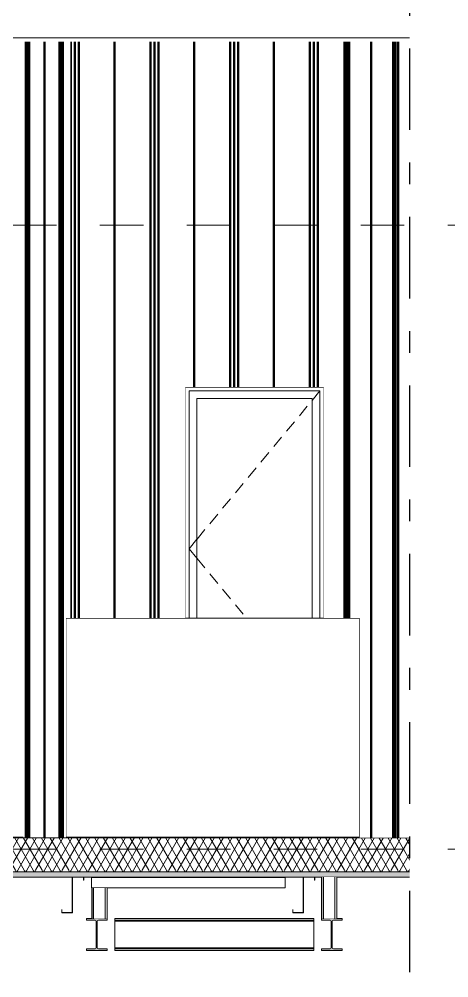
# Model space of a CAD drawing. Header units: millimetres. Extents: x -48147 to 1468943, y -496296 to 18123.
# Drawn here: x 1404890 to 1407679, y -479980 to -473757 of the extents above; entities that cross this region are included whole.
import ezdxf

# ---------------------------------------------------------------- set-up
doc = ezdxf.new("R2010")
doc.units = ezdxf.units.MM
doc.header["$MEASUREMENT"] = 0
for name, pattern in [('Dashed', [2822.222233, 1411.111116, -1411.111116]), ('Double Dashed', [1093.611073, 529.166651, -211.666656, 141.111112, -211.666656]), ('Wipeout_Contour', [1000, 0, -1000])]:
    doc.linetypes.add(name, pattern=pattern)
for name, color, linetype, lineweight, true_color in [('0_Pen_No__105', 7, 'Continuous', 15, 0xa6a6a6), ('A-20-M_Roof_Pen_No__53', 7, 'Continuous', 35, 0x444444), ('New_A-20-M_Roof_Pen_No__149', 7, 'Continuous', 0, 0x2a2a2a), ('New_A-20-M_Roof_Pen_No__81', 7, 'Continuous', 20, 0x6a6a6a)]:
    doc.layers.add(name, color=color, linetype=linetype, lineweight=lineweight, true_color=true_color)
for name, color, linetype in [('A-20-M_Roof', 7, 'Continuous'), ('A-20-M_Roof_Accessory', 7, 'Continuous'), ('A-95-M_Elevation Hatch', 7, 'Continuous'), ('A-95-P_Drawing', 7, 'Continuous'), ('New_A-20-M_Roof', 7, 'Continuous'), ('New_A-25-M_Wall_Ext', 7, 'Continuous'), ('New_ArchiCAD Windows', 7, 'Continuous'), ('S-280-M_COLUMN.IFC Import', 7, 'Continuous'), ('S-280-M_STRUCT_FRAME.IFC Import', 7, 'Continuous')]:
    doc.layers.add(name, color=color, linetype=linetype)
for name, color, linetype, lineweight in [('A-20-M_Roof_Accessory_Pen_No__89', 8, 'Continuous', 20), ('A-20-M_Roof_Pen_No__85', 8, 'Continuous', 20), ('A-95-M_Elevation Hatch_Pen_No__22', 8, 'Continuous', 50), ('A-95-P_Drawing_Pen_No__194', 7, 'Continuous', 25), ('New_A-20-M_Roof_Pen_No__4', 7, 'Continuous', 20), ('New_A-20-M_Roof_Pen_No__85', 8, 'Continuous', 20), ('New_A-25-M_Wall_Ext_Pen_No__87', 8, 'Continuous', 20), ('New_ArchiCAD Windows_Pen_No__101', 252, 'Continuous', 15), ('New_ArchiCAD Windows_Pen_No__3', 7, 'Continuous', 18), ('New_ArchiCAD Windows_Pen_No__87', 8, 'Continuous', 20), ('S-280-M_COLUMN.IFC Import_Pen_No__88', 8, 'Continuous', 20), ('S-280-M_STRUCT_FRAME.IFC Import_Pen_No__1', 7, 'Continuous', 13), ('S-280-M_STRUCT_FRAME.IFC Import_Pen_No__160', 5, 'Continuous', 200), ('S-280-M_STRUCT_FRAME.IFC Import_Pen_No__90', 8, 'Continuous', 20)]:
    doc.layers.add(name, color=color, linetype=linetype, lineweight=lineweight)
pattern_1 = [(60, (1411454.48, -491295.517), (-43.30127, 25), []), (120, (1411454.48, -491295.517), (43.30127, 25), [])]

# ---------------------------------------------------------------- blocks, each defined once
blk = doc.blocks.new('Section Elem_175_1', base_point=(1411454.5, -491295.5))
at = {"layer": 'New_A-25-M_Wall_Ext_Pen_No__87', "linetype": 'Continuous'}
blk.add_line((1393118.5, -473878.3), (1411385.1, -473878.3), dxfattribs=at)
blk = doc.blocks.new('Section Elem_180_1', base_point=(1411454.5, -491295.5))
at = {"color": 254, "linetype": 'Wipeout_Contour', "lineweight": 0, "ltscale": 5938664.86494495}
blk.add_wipeout([(1405992.6, -476195.5), (1405967.6, -476195.5), (1405967.6, -477645.5), (1405992.6, -477645.5)], dxfattribs=at).dxf.layer = 'New_ArchiCAD Windows'
at = {"color": 254, "linetype": 'Wipeout_Contour', "lineweight": 0, "ltscale": 5941979.474259205}
blk.add_wipeout([(1406867.6, -476195.5), (1406842.6, -476195.5), (1406842.6, -477645.5), (1406867.6, -477645.5)], dxfattribs=at).dxf.layer = 'New_ArchiCAD Windows'
at = {"color": 254, "linetype": 'Wipeout_Contour', "lineweight": 0, "ltscale": 11878733.93683069}
blk.add_wipeout([(1406842.6, -476195.5), (1406867.6, -476195.5), (1406867.6, -476145.5), (1405967.6, -476145.5), (1405967.6, -476195.5), (1405992.6, -476195.5), (1405992.6, -476170.5), (1406842.6, -476170.5)], dxfattribs=at).dxf.layer = 'New_ArchiCAD Windows'
at = {"color": 254, "linetype": 'Wipeout_Contour', "lineweight": 0, "ltscale": 5938822.954982701}
blk.add_wipeout([(1406042.6, -476220.5), (1405992.6, -476220.5), (1405992.6, -477645.5), (1406042.6, -477645.5)], dxfattribs=at).dxf.layer = 'New_ArchiCAD Windows'
at = {"color": 254, "linetype": 'Wipeout_Contour', "lineweight": 0, "ltscale": 5941853.446785806}
blk.add_wipeout([(1406792.6, -476220.5), (1406792.6, -477645.5), (1406842.6, -477645.5), (1406842.6, -476220.5)], dxfattribs=at).dxf.layer = 'New_ArchiCAD Windows'
at = {"color": 254, "linetype": 'Wipeout_Contour', "lineweight": 0, "ltscale": 8909102.641893156}
blk.add_wipeout([(1406842.6, -476170.5), (1405992.6, -476170.5), (1405992.6, -476220.5), (1406042.6, -476220.5), (1406792.6, -476220.5), (1406842.6, -476220.5)], dxfattribs=at).dxf.layer = 'New_ArchiCAD Windows'
at = {"layer": 'New_ArchiCAD Windows_Pen_No__101', "linetype": 'Continuous'}
for p, q in [((1405992.6, -476220.5), (1405992.6, -476170.5)), ((1405992.6, -476170.5), (1406842.6, -476170.5)), ((1406842.6, -476170.5), (1406842.6, -476220.5)), ((1405992.6, -477645.5), (1405992.6, -476220.5)), ((1406842.6, -476220.5), (1406842.6, -477645.5))]:
    blk.add_line(p, q, dxfattribs=at)
at = {"layer": 'New_ArchiCAD Windows_Pen_No__87', "linetype": 'Continuous'}
for p, q in [((1405967.6, -477645.5), (1405967.6, -476145.5)), ((1405967.6, -476145.5), (1406867.6, -476145.5)), ((1406867.6, -476145.5), (1406867.6, -477645.5))]:
    blk.add_line(p, q, dxfattribs=at)
at = {"color": 254, "linetype": 'Wipeout_Contour', "lineweight": 0, "ltscale": 5940338.198209574}
blk.add_wipeout([(1406792.6, -476220.5), (1406042.6, -476220.5), (1406042.6, -477645.5), (1406792.6, -477645.5)], dxfattribs=at).dxf.layer = 'New_ArchiCAD Windows'
at = {"layer": 'New_ArchiCAD Windows_Pen_No__101', "linetype": 'Continuous'}
for p, q in [((1406042.6, -476220.5), (1406042.6, -477645.5)), ((1406792.6, -476220.5), (1406042.6, -476220.5)), ((1406792.6, -477645.5), (1406792.6, -476220.5))]:
    blk.add_line(p, q, dxfattribs=at)
at = {"layer": 'New_ArchiCAD Windows_Pen_No__3', "linetype": 'Continuous'}
for p, q in [((1406842.6, -476170.5), (1406791.6, -476232.1)), ((1406759.6, -476270.6), (1406708.6, -476332.2)), ((1406676.7, -476370.7), (1406625.6, -476432.2)), ((1406593.7, -476470.7), (1406542.6, -476532.3)), ((1406510.7, -476570.8), (1406459.6, -476632.4)), ((1406427.7, -476670.9), (1406376.6, -476732.4)), ((1406344.7, -476770.9), (1406293.7, -476832.5)), ((1406261.7, -476871), (1406210.7, -476932.6)), ((1406178.8, -476971.1), (1406127.7, -477032.6)), ((1406095.8, -477071.1), (1406044.7, -477132.7)), ((1406043.7, -477133.9), (1405992.6, -477195.5)), ((1406043.7, -477257.1), (1405992.6, -477195.5)), ((1406095.8, -477319.9), (1406044.7, -477258.3)), ((1406178.8, -477420), (1406127.7, -477358.4)), ((1406261.7, -477520), (1406210.7, -477458.5)), ((1406344.7, -477620.1), (1406293.7, -477558.5))]:
    blk.add_line(p, q, dxfattribs=at)
blk = doc.blocks.new('Section Elem_481_1', base_point=(1411454.5, -491295.5))
at = {"layer": 'New_A-20-M_Roof_Pen_No__4', "linetype": 'Continuous'}
for p, q in [((1405236.4, -479326.5), (1403955.4, -479326.5)), ((1405305.4, -479326.5), (1405236.4, -479326.5)), ((1406736.4, -479326.5), (1405305.4, -479326.5)), ((1406805.4, -479326.5), (1406736.4, -479326.5)), ((1408236.4, -479326.5), (1406805.4, -479326.5))]:
    blk.add_line(p, q, dxfattribs=at)
at = {"color": 254, "linetype": 'Wipeout_Contour', "lineweight": 0, "ltscale": 5923904.695685593}
blk.add_wipeout([(1411569.1, -479281.5), (1390975.3, -479281.5), (1390975.3, -479291.5), (1411569.1, -479291.5)], dxfattribs=at).dxf.layer = 'New_A-20-M_Roof'
at = {"layer": 'New_A-20-M_Roof_Pen_No__81', "linetype": 'Continuous', "lineweight": 0, "true_color": 0x353535}
blk.add_hatch(color=250, dxfattribs=at).paths.add_polyline_path([(1390975.3, -479291.5), (1390975.3, -479326.5), (1411569.1, -479326.5), (1411569.1, -479291.5)])
at = {"layer": 'New_A-20-M_Roof_Pen_No__85', "linetype": 'Continuous'}
h = blk.add_hatch(dxfattribs=at)
h.set_pattern_fill('Batt_Insulation_0001', color=256, style=0, pattern_type=2)
h.set_pattern_definition(pattern_1)
h.paths.add_polyline_path([(1411569.1, -479281.5), (1390975.3, -479281.5), (1390975.3, -479291.5), (1411569.1, -479291.5)])
at = {"layer": 'New_A-20-M_Roof_Pen_No__149', "linetype": 'Continuous'}
blk.add_line((1411569.1, -479291.5), (1390975.3, -479291.5), dxfattribs=at)
blk = doc.blocks.new('Section Elem_482_1', base_point=(1411454.5, -491295.5))
at = {"color": 254, "linetype": 'Wipeout_Contour', "lineweight": 0, "ltscale": 23705300.2218398}
blk.add_wipeout([(1392500.3, -479016.8), (1392538.1, -479017.1), (1392737.2, -479018.8), (1398924.4, -479070.2), (1409723.6, -479070.2), (1410096.4, -479059.4), (1410101.5, -479059.2), (1411385.1, -479021.9), (1411385.1, -479016.9), (1407099.5, -479016.9), (1407099.5, -479062.4), (1405191.5, -479062.4), (1405191.5, -479016.9), (1392753.2, -479016.9), (1392753.2, -479016.5), (1392510.8, -479016.5)], dxfattribs=at).dxf.layer = 'A-20-M_Roof'
at = {"color": 254, "linetype": 'Wipeout_Contour', "lineweight": 0, "ltscale": 11866068.12778171}
blk.add_wipeout([(1394782.8, -479281.5), (1411569.2, -479281.5), (1411569.2, -479138.2), (1411569.1, -479037.6), (1409723.6, -479070.2), (1398924.4, -479070.2), (1397003.6, -479067.5), (1394782.8, -479068.1)], dxfattribs=at).dxf.layer = 'A-20-M_Roof'
at = {"layer": 'A-20-M_Roof_Pen_No__85', "linetype": 'Continuous'}
h = blk.add_hatch(dxfattribs=at)
h.set_pattern_fill('Batt_Insulation_0001', color=256, style=0, pattern_type=2)
h.set_pattern_definition(pattern_1)
h.paths.add_polyline_path([(1394782.8, -479281.5), (1411569.2, -479281.5), (1411569.2, -479138.2), (1411569.1, -479037.6), (1409723.6, -479070.2), (1398924.4, -479070.2), (1397003.6, -479067.5), (1394782.8, -479068.1)])
at = {"layer": 'A-20-M_Roof_Pen_No__53', "linetype": 'Continuous', "flags": 128}
blk.add_lwpolyline([(1411569.1, -479037.6), (1409723.6, -479070.2), (1398924.4, -479070.2), (1397003.6, -479067.5), (1394782.8, -479068.1)], dxfattribs=at)
blk = doc.blocks.new('Section Elem_490_1', base_point=(1411454.5, -491295.5))
at = {"color": 254, "linetype": 'Wipeout_Contour', "lineweight": 0, "ltscale": 5941135.485056849}
blk.add_wipeout([(1407099.5, -479062.4), (1407099.5, -477645.5), (1405191.5, -477645.5), (1405191.5, -479062.4)], dxfattribs=at).dxf.layer = 'A-20-M_Roof_Accessory'
at = {"layer": 'A-20-M_Roof_Accessory_Pen_No__89', "linetype": 'Continuous'}
for p, q in [((1407099.5, -477645.5), (1405191.5, -477645.5)), ((1405191.5, -477645.5), (1405191.5, -479062.4)), ((1407099.5, -477645.5), (1407099.5, -479062.4))]:
    blk.add_line(p, q, dxfattribs=at)
blk = doc.blocks.new('Section Elem_664_1', base_point=(1411454.5, -491295.5))
at = {"color": 254, "linetype": 'Wipeout_Contour', "lineweight": 0, "ltscale": 5941791.282731592}
blk.add_wipeout([(1405358.8, -479326.5), (1405358.8, -479328.5), (1406615.8, -479328.5), (1406615.8, -479326.5)], dxfattribs=at).dxf.layer = 'S-280-M_STRUCT_FRAME.IFC Import'
at = {"color": 254, "linetype": 'Wipeout_Contour', "lineweight": 0, "ltscale": 5941836.46113882}
blk.add_wipeout([(1405358.8, -479328.5), (1405358.8, -479396.5), (1406615.8, -479396.5), (1406615.8, -479328.5)], dxfattribs=at).dxf.layer = 'S-280-M_STRUCT_FRAME.IFC Import'
at = {"layer": 'S-280-M_STRUCT_FRAME.IFC Import_Pen_No__90', "linetype": 'Continuous'}
for p, q in [((1405358.8, -479328.5), (1405358.8, -479326.5)), ((1406615.8, -479328.5), (1405358.8, -479328.5)), ((1405358.8, -479396.5), (1405358.8, -479328.5)), ((1406615.8, -479328.5), (1406615.8, -479326.5)), ((1406615.8, -479396.5), (1406615.8, -479328.5)), ((1406615.8, -479396.5), (1405358.8, -479396.5))]:
    blk.add_line(p, q, dxfattribs=at)
blk = doc.blocks.new('Section Elem_762_1', base_point=(1411454.5, -491295.5))
at = {"layer": 'S-280-M_STRUCT_FRAME.IFC Import_Pen_No__160', "linetype": 'Continuous', "lineweight": 0, "true_color": 0x00007f}
blk.add_hatch(color=176, dxfattribs=at).paths.add_polyline_path([(1405308.4, -479329.5), (1405307.5, -479327.4), (1405305.4, -479326.5), (1405236.4, -479326.5), (1405234.3, -479327.4), (1405233.4, -479329.5), (1405233.4, -479555.5), (1405233, -479556.6), (1405231.9, -479557), (1405168.9, -479557), (1405167.9, -479556.6), (1405167.4, -479555.5), (1405167.4, -479537.5), (1405165.9, -479537.5), (1405165.9, -479555.5), (1405166.8, -479557.6), (1405168.9, -479558.5), (1405231.9, -479558.5), (1405234, -479557.6), (1405234.9, -479555.5), (1405234.9, -479329.5), (1405235.4, -479328.5), (1405236.4, -479328), (1405305.4, -479328), (1405306.5, -479328.5), (1405306.9, -479329.5), (1405306.9, -479345.5), (1405308.4, -479345.5)])
at = {"layer": 'S-280-M_STRUCT_FRAME.IFC Import_Pen_No__1', "linetype": 'Continuous'}
for p, q in [((1405236.4, -479326.5), (1405234.3, -479327.4)), ((1405305.4, -479326.5), (1405307.5, -479327.4)), ((1405308.4, -479345.5), (1405306.9, -479345.5)), ((1405167.4, -479537.5), (1405165.9, -479537.5))]:
    blk.add_line(p, q, dxfattribs=at)
at = {"layer": 'S-280-M_STRUCT_FRAME.IFC Import_Pen_No__1', "linetype": 'Continuous', "flags": 128}
for points in [[(1405234.3, -479327.4), (1405233.4, -479329.5), (1405233.4, -479555.5), (1405233, -479556.6)], [(1405235.4, -479328.5), (1405234.9, -479329.5), (1405234.9, -479555.5), (1405234, -479557.6)], [(1405306.5, -479328.5), (1405305.4, -479328), (1405236.4, -479328), (1405235.4, -479328.5)], [(1405306.5, -479328.5), (1405306.9, -479329.5), (1405306.9, -479345.5)], [(1405307.5, -479327.4), (1405308.4, -479329.5), (1405308.4, -479345.5)], [(1405165.9, -479537.5), (1405165.9, -479555.5), (1405166.8, -479557.6)], [(1405166.8, -479557.6), (1405168.9, -479558.5), (1405231.9, -479558.5), (1405234, -479557.6)], [(1405167.4, -479537.5), (1405167.4, -479555.5), (1405167.9, -479556.6)], [(1405167.9, -479556.6), (1405168.9, -479557), (1405231.9, -479557), (1405233, -479556.6)]]:
    blk.add_lwpolyline(points, dxfattribs=at)
blk = doc.blocks.new('Section Elem_773_1', base_point=(1411454.5, -491295.5))
at = {"layer": 'S-280-M_STRUCT_FRAME.IFC Import_Pen_No__160', "linetype": 'Continuous', "lineweight": 0, "true_color": 0x00007f}
blk.add_hatch(color=176, dxfattribs=at).paths.add_polyline_path([(1405326.4, -479802.3), (1405460.3, -479802.3), (1405460.3, -479792.7), (1405404.1, -479792.7), (1405398.8, -479790.5), (1405396.5, -479785.1), (1405396.5, -479612.7), (1405398.8, -479607.3), (1405404.1, -479605.1), (1405460.3, -479605.1), (1405460.3, -479595.5), (1405326.4, -479595.5), (1405326.4, -479605.1), (1405382.5, -479605.1), (1405387.9, -479607.3), (1405390.1, -479612.7), (1405390.1, -479785.1), (1405387.9, -479790.5), (1405382.5, -479792.7), (1405326.4, -479792.7)])
at = {"layer": 'S-280-M_STRUCT_FRAME.IFC Import_Pen_No__1', "linetype": 'Continuous'}
for p, q in [((1405326.4, -479595.5), (1405326.4, -479605.1)), ((1405460.3, -479595.5), (1405326.4, -479595.5)), ((1405460.3, -479595.5), (1405460.3, -479605.1)), ((1405326.4, -479792.7), (1405326.4, -479802.3)), ((1405460.3, -479802.3), (1405326.4, -479802.3)), ((1405460.3, -479792.7), (1405460.3, -479802.3))]:
    blk.add_line(p, q, dxfattribs=at)
at = {"layer": 'S-280-M_STRUCT_FRAME.IFC Import_Pen_No__1', "linetype": 'Continuous', "flags": 128}
for points in [[(1405387.9, -479607.3), (1405382.5, -479605.1), (1405326.4, -479605.1)], [(1405387.9, -479607.3), (1405390.1, -479612.7), (1405390.1, -479785.1), (1405387.9, -479790.5)], [(1405398.8, -479607.3), (1405396.5, -479612.7), (1405396.5, -479785.1), (1405398.8, -479790.5)], [(1405460.3, -479605.1), (1405404.1, -479605.1), (1405398.8, -479607.3)], [(1405387.9, -479790.5), (1405382.5, -479792.7), (1405326.4, -479792.7)], [(1405398.8, -479790.5), (1405404.1, -479792.7), (1405460.3, -479792.7)]]:
    blk.add_lwpolyline(points, dxfattribs=at)
at = {"layer": 'S-280-M_STRUCT_FRAME.IFC Import_Pen_No__90', "linetype": 'Continuous'}
for p, q in [((1405404.1, -479605.1), (1405404.1, -479605.1)), ((1405404.1, -479792.7), (1405404.1, -479792.7))]:
    blk.add_line(p, q, dxfattribs=at)
blk = doc.blocks.new('Section Elem_774_1', base_point=(1411454.5, -491295.5))
at = {"layer": 'S-280-M_STRUCT_FRAME.IFC Import_Pen_No__160', "linetype": 'Continuous', "lineweight": 0, "true_color": 0x00007f}
blk.add_hatch(color=176, dxfattribs=at).paths.add_polyline_path([(1406852.3, -479802.3), (1406986.2, -479802.3), (1406986.2, -479792.7), (1406930, -479792.7), (1406924.7, -479790.5), (1406922.4, -479785.1), (1406922.4, -479612.7), (1406924.7, -479607.3), (1406930, -479605.1), (1406986.2, -479605.1), (1406986.2, -479595.5), (1406852.3, -479595.5), (1406852.3, -479605.1), (1406908.4, -479605.1), (1406913.8, -479607.3), (1406916, -479612.7), (1406916, -479785.1), (1406913.8, -479790.5), (1406908.4, -479792.7), (1406852.3, -479792.7)])
at = {"layer": 'S-280-M_STRUCT_FRAME.IFC Import_Pen_No__1', "linetype": 'Continuous'}
for p, q in [((1406852.3, -479595.5), (1406852.3, -479605.1)), ((1406986.2, -479595.5), (1406852.3, -479595.5)), ((1406986.2, -479595.5), (1406986.2, -479605.1)), ((1406852.3, -479792.7), (1406852.3, -479802.3)), ((1406986.2, -479802.3), (1406852.3, -479802.3)), ((1406986.2, -479792.7), (1406986.2, -479802.3))]:
    blk.add_line(p, q, dxfattribs=at)
at = {"layer": 'S-280-M_STRUCT_FRAME.IFC Import_Pen_No__1', "linetype": 'Continuous', "flags": 128}
for points in [[(1406913.8, -479607.3), (1406908.4, -479605.1), (1406852.3, -479605.1)], [(1406913.8, -479607.3), (1406916, -479612.7), (1406916, -479785.1), (1406913.8, -479790.5)], [(1406924.7, -479607.3), (1406922.4, -479612.7), (1406922.4, -479785.1), (1406924.7, -479790.5)], [(1406986.2, -479605.1), (1406930, -479605.1), (1406924.7, -479607.3)], [(1406913.8, -479790.5), (1406908.4, -479792.7), (1406852.3, -479792.7)], [(1406924.7, -479790.5), (1406930, -479792.7), (1406986.2, -479792.7)]]:
    blk.add_lwpolyline(points, dxfattribs=at)
at = {"layer": 'S-280-M_STRUCT_FRAME.IFC Import_Pen_No__90', "linetype": 'Continuous'}
for p, q in [((1406930, -479605.1), (1406930, -479605.1)), ((1406930, -479792.7), (1406930, -479792.7))]:
    blk.add_line(p, q, dxfattribs=at)
blk = doc.blocks.new('Section Elem_775_1', base_point=(1411454.5, -491295.5))
at = {"color": 254, "linetype": 'Wipeout_Contour', "lineweight": 0, "ltscale": 5943037.855378104}
blk.add_wipeout([(1405510.8, -479792.7), (1405510.8, -479802.3), (1406801.8, -479802.3), (1406801.8, -479792.7)], dxfattribs=at).dxf.layer = 'S-280-M_STRUCT_FRAME.IFC Import'
at = {"color": 254, "linetype": 'Wipeout_Contour', "lineweight": 0, "ltscale": 5943030.217450005}
blk.add_wipeout([(1405510.8, -479790.5), (1405510.8, -479792.7), (1406801.8, -479792.7), (1406801.8, -479790.5)], dxfattribs=at).dxf.layer = 'S-280-M_STRUCT_FRAME.IFC Import'
at = {"color": 254, "linetype": 'Wipeout_Contour', "lineweight": 0, "ltscale": 5943025.308980932}
blk.add_wipeout([(1405510.8, -479785.1), (1405510.8, -479790.5), (1406801.8, -479790.5), (1406801.8, -479785.1)], dxfattribs=at).dxf.layer = 'S-280-M_STRUCT_FRAME.IFC Import'
at = {"color": 254, "linetype": 'Wipeout_Contour', "lineweight": 0, "ltscale": 5942910.512142293}
blk.add_wipeout([(1405510.8, -479612.7), (1405510.8, -479785.1), (1406801.8, -479785.1), (1406801.8, -479612.7)], dxfattribs=at).dxf.layer = 'S-280-M_STRUCT_FRAME.IFC Import'
at = {"layer": 'S-280-M_STRUCT_FRAME.IFC Import_Pen_No__90', "linetype": 'Continuous'}
for p, q in [((1405510.8, -479790.5), (1405510.8, -479785.1)), ((1406801.8, -479785.1), (1405510.8, -479785.1)), ((1405510.8, -479792.7), (1405510.8, -479790.5)), ((1405510.8, -479802.3), (1405510.8, -479792.7)), ((1406801.8, -479792.7), (1405510.8, -479792.7)), ((1406801.8, -479802.3), (1405510.8, -479802.3)), ((1406801.8, -479790.5), (1406801.8, -479785.1)), ((1406801.8, -479792.7), (1406801.8, -479790.5)), ((1406801.8, -479802.3), (1406801.8, -479792.7))]:
    blk.add_line(p, q, dxfattribs=at)
at = {"color": 254, "linetype": 'Wipeout_Contour', "lineweight": 0, "ltscale": 5942795.716386514}
blk.add_wipeout([(1405510.8, -479607.3), (1405510.8, -479612.7), (1406801.8, -479612.7), (1406801.8, -479607.3)], dxfattribs=at).dxf.layer = 'S-280-M_STRUCT_FRAME.IFC Import'
at = {"color": 254, "linetype": 'Wipeout_Contour', "lineweight": 0, "ltscale": 5942790.80956427}
blk.add_wipeout([(1405510.8, -479605.1), (1405510.8, -479607.3), (1406801.8, -479607.3), (1406801.8, -479605.1)], dxfattribs=at).dxf.layer = 'S-280-M_STRUCT_FRAME.IFC Import'
at = {"color": 254, "linetype": 'Wipeout_Contour', "lineweight": 0, "ltscale": 5942783.174397399}
blk.add_wipeout([(1405510.8, -479595.5), (1405510.8, -479605.1), (1406801.8, -479605.1), (1406801.8, -479595.5)], dxfattribs=at).dxf.layer = 'S-280-M_STRUCT_FRAME.IFC Import'
at = {"layer": 'S-280-M_STRUCT_FRAME.IFC Import_Pen_No__90', "linetype": 'Continuous'}
for p, q in [((1405510.8, -479605.1), (1405510.8, -479595.5)), ((1406801.8, -479595.5), (1405510.8, -479595.5)), ((1406801.8, -479605.1), (1406801.8, -479595.5)), ((1405510.8, -479607.3), (1405510.8, -479605.1)), ((1406801.8, -479605.1), (1405510.8, -479605.1)), ((1405510.8, -479612.7), (1405510.8, -479607.3)), ((1405510.8, -479785.1), (1405510.8, -479612.7)), ((1406801.8, -479612.7), (1405510.8, -479612.7)), ((1406801.8, -479607.3), (1406801.8, -479605.1)), ((1406801.8, -479612.7), (1406801.8, -479607.3)), ((1406801.8, -479785.1), (1406801.8, -479612.7))]:
    blk.add_line(p, q, dxfattribs=at)
blk = doc.blocks.new('Section Elem_776_1', base_point=(1411454.5, -491295.5))
at = {"color": 254, "linetype": 'Wipeout_Contour', "lineweight": 0, "ltscale": 5940006.533151168}
blk.add_wipeout([(1405456.6, -479396.5), (1405456.6, -479595.5), (1405460.3, -479595.5), (1405460.3, -479396.5)], dxfattribs=at).dxf.layer = 'S-280-M_COLUMN.IFC Import'
at = {"color": 254, "linetype": 'Wipeout_Contour', "lineweight": 0, "ltscale": 5939982.682863544}
blk.add_wipeout([(1405447.7, -479396.5), (1405447.7, -479595.5), (1405456.6, -479595.5), (1405456.6, -479396.5)], dxfattribs=at).dxf.layer = 'S-280-M_COLUMN.IFC Import'
at = {"color": 254, "linetype": 'Wipeout_Contour', "lineweight": 0, "ltscale": 5939824.231922602}
blk.add_wipeout([(1405372.9, -479396.5), (1405372.9, -479595.5), (1405447.7, -479595.5), (1405447.7, -479396.5)], dxfattribs=at).dxf.layer = 'S-280-M_COLUMN.IFC Import'
at = {"layer": 'S-280-M_COLUMN.IFC Import_Pen_No__88', "linetype": 'Continuous'}
for p, q in [((1405447.7, -479396.5), (1405447.7, -479595.5)), ((1405460.3, -479396.5), (1405460.3, -479595.5)), ((1405460.3, -479595.5), (1405460.3, -479595.5))]:
    blk.add_line(p, q, dxfattribs=at)
at = {"color": 254, "linetype": 'Wipeout_Contour', "lineweight": 0, "ltscale": 5939665.781059276}
blk.add_wipeout([(1405364, -479396.5), (1405364, -479595.5), (1405372.9, -479595.5), (1405372.9, -479396.5)], dxfattribs=at).dxf.layer = 'S-280-M_COLUMN.IFC Import'
at = {"color": 254, "linetype": 'Wipeout_Contour', "lineweight": 0, "ltscale": 5939641.930924152}
blk.add_wipeout([(1405360.3, -479396.5), (1405360.3, -479595.5), (1405364, -479595.5), (1405364, -479396.5)], dxfattribs=at).dxf.layer = 'S-280-M_COLUMN.IFC Import'
at = {"layer": 'S-280-M_COLUMN.IFC Import_Pen_No__88', "linetype": 'Continuous'}
for p, q in [((1405360.3, -479396.5), (1405360.3, -479595.5)), ((1405372.9, -479396.5), (1405372.9, -479595.5))]:
    blk.add_line(p, q, dxfattribs=at)
blk = doc.blocks.new('Section Elem_777_1', base_point=(1411454.5, -491295.5))
at = {"color": 254, "linetype": 'Wipeout_Contour', "lineweight": 0, "ltscale": 5945610.02236811}
blk.add_wipeout([(1406948.6, -479326.5), (1406948.6, -479595.5), (1406952.3, -479595.5), (1406952.3, -479326.5)], dxfattribs=at).dxf.layer = 'S-280-M_COLUMN.IFC Import'
at = {"color": 254, "linetype": 'Wipeout_Contour', "lineweight": 0, "ltscale": 5945586.169268548}
blk.add_wipeout([(1406939.7, -479326.5), (1406939.7, -479595.5), (1406948.6, -479595.5), (1406948.6, -479326.5)], dxfattribs=at).dxf.layer = 'S-280-M_COLUMN.IFC Import'
at = {"color": 254, "linetype": 'Wipeout_Contour', "lineweight": 0, "ltscale": 5945427.699863843}
blk.add_wipeout([(1406864.9, -479326.5), (1406864.9, -479595.5), (1406939.7, -479595.5), (1406939.7, -479326.5)], dxfattribs=at).dxf.layer = 'S-280-M_COLUMN.IFC Import'
at = {"layer": 'S-280-M_COLUMN.IFC Import_Pen_No__88', "linetype": 'Continuous'}
for p, q in [((1406939.7, -479326.5), (1406939.7, -479595.5)), ((1406952.3, -479326.5), (1406952.3, -479595.5))]:
    blk.add_line(p, q, dxfattribs=at)
at = {"color": 254, "linetype": 'Wipeout_Contour', "lineweight": 0, "ltscale": 5945269.230280148}
blk.add_wipeout([(1406856, -479326.5), (1406856, -479595.5), (1406864.9, -479595.5), (1406864.9, -479326.5)], dxfattribs=at).dxf.layer = 'S-280-M_COLUMN.IFC Import'
at = {"color": 254, "linetype": 'Wipeout_Contour', "lineweight": 0, "ltscale": 5945245.37733263}
blk.add_wipeout([(1406852.3, -479326.5), (1406852.3, -479595.5), (1406856, -479595.5), (1406856, -479326.5)], dxfattribs=at).dxf.layer = 'S-280-M_COLUMN.IFC Import'
at = {"layer": 'S-280-M_COLUMN.IFC Import_Pen_No__88', "linetype": 'Continuous'}
for p, q in [((1406852.3, -479326.5), (1406852.3, -479595.5)), ((1406864.9, -479326.5), (1406864.9, -479595.5))]:
    blk.add_line(p, q, dxfattribs=at)
blk = doc.blocks.new('Section Elem_778_1', base_point=(1411454.5, -491295.5))
at = {"layer": 'S-280-M_STRUCT_FRAME.IFC Import_Pen_No__90', "linetype": 'Continuous'}
for p, q in [((1406736.4, -479328), (1406736.4, -479328)), ((1406807.5, -479327.4), (1406807.5, -479327.4)), ((1406668.9, -479557), (1406668.9, -479557)), ((1406734, -479557.6), (1406734, -479557.6))]:
    blk.add_line(p, q, dxfattribs=at)
blk = doc.blocks.new('Section Elem_779_1', base_point=(1411454.5, -491295.5))
at = {"layer": 'S-280-M_STRUCT_FRAME.IFC Import_Pen_No__160', "linetype": 'Continuous', "lineweight": 0, "true_color": 0x00007f}
blk.add_hatch(color=176, dxfattribs=at).paths.add_polyline_path([(1406808.4, -479329.5), (1406807.5, -479327.4), (1406805.4, -479326.5), (1406736.4, -479326.5), (1406734.3, -479327.4), (1406733.4, -479329.5), (1406733.4, -479555.5), (1406733, -479556.6), (1406731.9, -479557), (1406668.9, -479557), (1406667.9, -479556.6), (1406667.4, -479555.5), (1406667.4, -479537.5), (1406665.9, -479537.5), (1406665.9, -479555.5), (1406666.8, -479557.6), (1406668.9, -479558.5), (1406731.9, -479558.5), (1406734, -479557.6), (1406734.9, -479555.5), (1406734.9, -479329.5), (1406735.4, -479328.5), (1406736.4, -479328), (1406805.4, -479328), (1406806.5, -479328.5), (1406806.9, -479329.5), (1406806.9, -479345.5), (1406808.4, -479345.5)])
at = {"layer": 'S-280-M_STRUCT_FRAME.IFC Import_Pen_No__1', "linetype": 'Continuous'}
for p, q in [((1406736.4, -479326.5), (1406734.3, -479327.4)), ((1406805.4, -479326.5), (1406807.5, -479327.4)), ((1406808.4, -479345.5), (1406806.9, -479345.5)), ((1406667.4, -479537.5), (1406665.9, -479537.5))]:
    blk.add_line(p, q, dxfattribs=at)
at = {"layer": 'S-280-M_STRUCT_FRAME.IFC Import_Pen_No__1', "linetype": 'Continuous', "flags": 128}
for points in [[(1406734.3, -479327.4), (1406733.4, -479329.5), (1406733.4, -479555.5), (1406733, -479556.6)], [(1406735.4, -479328.5), (1406734.9, -479329.5), (1406734.9, -479555.5), (1406734, -479557.6)], [(1406806.5, -479328.5), (1406805.4, -479328), (1406736.4, -479328), (1406735.4, -479328.5)], [(1406806.5, -479328.5), (1406806.9, -479329.5), (1406806.9, -479345.5)], [(1406807.5, -479327.4), (1406808.4, -479329.5), (1406808.4, -479345.5)], [(1406665.9, -479537.5), (1406665.9, -479555.5), (1406666.8, -479557.6)], [(1406666.8, -479557.6), (1406668.9, -479558.5), (1406731.9, -479558.5), (1406734, -479557.6)], [(1406667.4, -479537.5), (1406667.4, -479555.5), (1406667.9, -479556.6)], [(1406667.9, -479556.6), (1406668.9, -479557), (1406731.9, -479557), (1406733, -479556.6)]]:
    blk.add_lwpolyline(points, dxfattribs=at)
at = {"layer": 'S-280-M_STRUCT_FRAME.IFC Import_Pen_No__90', "linetype": 'Continuous'}
for p, q in [((1406736.4, -479328), (1406736.4, -479328)), ((1406668.9, -479557), (1406668.9, -479557))]:
    blk.add_line(p, q, dxfattribs=at)
blk = doc.blocks.new('S-34 Building Section_STORY_MARKER', base_point=(1411454.5, -491295.5))
at = {"layer": '0_Pen_No__105', "linetype": 'Dashed', "ltscale": 0.2}
for p, q in [((1387916.2, -475095.5), (1445948.4, -475095.5)), ((1387916.2, -479145.5), (1445948.4, -479145.5))]:
    blk.add_line(p, q, dxfattribs=at)

msp = doc.modelspace()

# ---------------------------------------------------------------- block references
at = {"layer": 'New_A-20-M_Roof'}
msp.add_blockref('Section Elem_481_1', (1411454.5, -491295.5), dxfattribs=at)
at = {"layer": 'New_A-25-M_Wall_Ext'}
msp.add_blockref('Section Elem_175_1', (1411454.5, -491295.5), dxfattribs=at)
at = {"layer": 'New_ArchiCAD Windows'}
msp.add_blockref('Section Elem_180_1', (1411454.5, -491295.5), dxfattribs=at)
at = {"layer": 'S-280-M_STRUCT_FRAME.IFC Import'}
for name in ['Section Elem_773_1', 'Section Elem_775_1', 'Section Elem_774_1']:
    msp.add_blockref(name, (1411454.5, -491295.5), dxfattribs=at)

# ---------------------------------------------------------------- next in the draw order: block references
at = {"layer": 'A-20-M_Roof'}
msp.add_blockref('Section Elem_482_1', (1411454.5, -491295.5), dxfattribs=at)
at = {"layer": 'S-280-M_COLUMN.IFC Import'}
msp.add_blockref('Section Elem_777_1', (1411454.5, -491295.5), dxfattribs=at)
at = {"layer": 'S-280-M_STRUCT_FRAME.IFC Import'}
for name in ['Section Elem_762_1', 'Section Elem_664_1', 'Section Elem_779_1', 'Section Elem_778_1']:
    msp.add_blockref(name, (1411454.5, -491295.5), dxfattribs=at)

# ---------------------------------------------------------------- next in the draw order: block references
at = {"layer": 'A-20-M_Roof_Accessory'}
msp.add_blockref('Section Elem_490_1', (1411454.5, -491295.5), dxfattribs=at)
at = {"layer": 'S-280-M_COLUMN.IFC Import'}
msp.add_blockref('Section Elem_776_1', (1411454.5, -491295.5), dxfattribs=at)

# ---------------------------------------------------------------- next in the draw order: wipeouts: each hides what was drawn before it
at = {"color": 254, "linetype": 'Wipeout_Contour', "lineweight": 0, "ltscale": 8906255.040757712}
msp.add_wipeout([(1406867.6, -473904.5), (1406867.6, -476145.5), (1405967.6, -476145.5), (1405967.6, -477645.5), (1405222.2, -477645.5), (1405222.2, -473904.5)], dxfattribs=at).dxf.layer = 'A-95-M_Elevation Hatch'

# ---------------------------------------------------------------- next in the draw order: hatches: boundary and pattern name
at = {"layer": 'A-95-M_Elevation Hatch_Pen_No__22', "linetype": 'Continuous'}
h = msp.add_hatch(dxfattribs=at)
h.set_pattern_fill('cladding_vertical3_0001', color=256, style=0, pattern_type=2)
h.set_pattern_definition([(90, (1411480.33, -491295.5), (-517, 0), []), (90, (1411454.5, -491295.5), (-517, 0), []), (90, (1411428.63, -491295.5), (-517, 0), []), (90, (1411712.98, -491040.52), (-258.5, 0), [])])
h.paths.add_polyline_path([(1406867.6, -473904.5), (1406867.6, -476145.5), (1405967.6, -476145.5), (1405967.6, -477645.5), (1405222.2, -477645.5), (1405222.2, -473904.5)])

# ---------------------------------------------------------------- next in the draw order: wipeouts: each hides what was drawn before it
at = {"color": 254, "linetype": 'Wipeout_Contour', "lineweight": 0, "ltscale": 8902971.064049667}
msp.add_wipeout([(1405222.2, -473903.9), (1405222.2, -477645.5), (1405193.6, -477645.5), (1405193.6, -479068.9), (1404915.7, -479068.9), (1404915.7, -473903.9)], dxfattribs=at).dxf.layer = 'A-95-M_Elevation Hatch'
at = {"color": 254, "linetype": 'Wipeout_Contour', "lineweight": 0, "ltscale": 8914934.10826277}
msp.add_wipeout([(1406867.6, -473904.5), (1407679.2, -473904.5), (1407679.2, -479070.2), (1407099.5, -479070.2), (1407099.5, -477645.5), (1406867.6, -477645.5)], dxfattribs=at).dxf.layer = 'A-95-M_Elevation Hatch'

# ---------------------------------------------------------------- next in the draw order: hatches: boundary and pattern name
at = {"layer": 'A-95-M_Elevation Hatch_Pen_No__22', "linetype": 'Continuous'}
h = msp.add_hatch(dxfattribs=at)
h.set_pattern_fill('cladding_vertical__0001', color=256, style=0, pattern_type=2)
h.set_pattern_definition([(90, (1411465.33, -491295.52), (-217, 0), []), (90, (1411454.48, -491295.52), (-217, 0), []), (90, (1411443.63, -491295.52), (-217, 0), []), (90, (1411562.98, -491040.52), (-108.5, 0), [])])
h.paths.add_polyline_path([(1405222.2, -473903.9), (1405222.2, -477645.5), (1405193.6, -477645.5), (1405193.6, -479068.9), (1404915.7, -479068.9), (1404915.7, -473903.9)])
h = msp.add_hatch(dxfattribs=at)
h.set_pattern_fill('cladding_vertical_1_0001', color=256, style=0, pattern_type=2)
h.set_pattern_definition([(90, (1411470.33, -491295.52), (-317, 0), []), (90, (1411454.48, -491295.52), (-317, 0), []), (90, (1411438.63, -491295.52), (-317, 0), []), (90, (1411612.98, -491040.52), (-158.5, 0), [])])
h.paths.add_polyline_path([(1406867.6, -473904.5), (1407679.2, -473904.5), (1407679.2, -479070.2), (1407099.5, -479070.2), (1407099.5, -477645.5), (1406867.6, -477645.5)])

# ---------------------------------------------------------------- next in the draw order: wipeouts: each hides what was drawn before it
at = {"color": 254, "linetype": 'Wipeout_Contour', "lineweight": 0, "ltscale": 5953049.402087892}
msp.add_wipeout([(1407425.6, -470587.8), (1412998.3, -470587.8), (1412998.3, -480629.6), (1407425.6, -480629.6)], dxfattribs=at).dxf.layer = 'A-95-P_Drawing'

# ---------------------------------------------------------------- next in the draw order: linework, layer by layer
at = {"layer": 'A-95-P_Drawing_Pen_No__194', "linetype": 'Double Dashed', "flags": 128}
msp.add_lwpolyline([(1407425.6, -470587.8), (1412998.3, -470587.8), (1412998.3, -480629.6), (1407425.6, -480629.6)], close=True, dxfattribs=at)

# ---------------------------------------------------------------- next in the draw order: block references
at = {"linetype": 'Continuous', "lineweight": 0}
msp.add_blockref('S-34 Building Section_STORY_MARKER', (1411454.5, -491295.5), dxfattribs=at)

doc.saveas('drawing.dxf')
